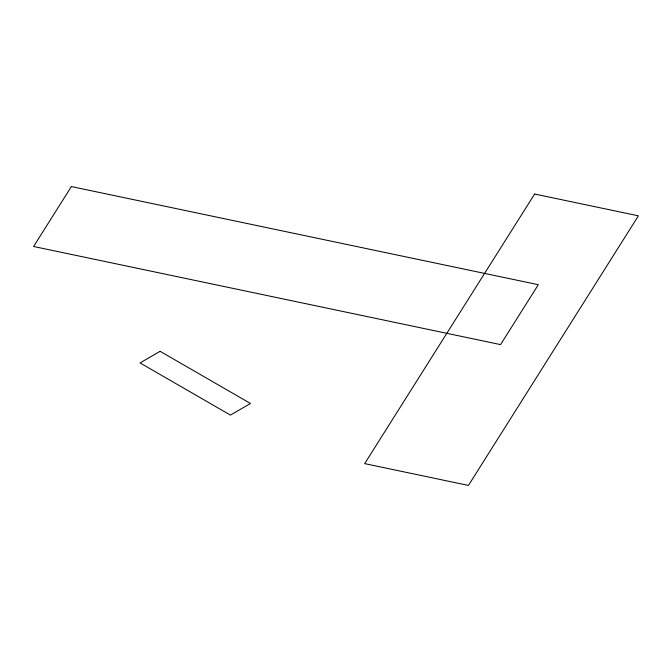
<?xml version="1.0" encoding="UTF-8"?>
<svg xmlns="http://www.w3.org/2000/svg" width="672" height="672" viewBox="0 0 672 672"><rect width="100%" height="100%" fill="white"/><g stroke="black" fill="none" stroke-linecap="round" stroke-linejoin="round"><path stroke-width="1.01" d="M71.366 186.572L33.6 246.49L500.556 344.61L538.322 284.701L71.366 186.572M534.635 194.023L364.678 463.621L468.443 485.428L638.4 215.83L534.635 194.023M160.121 351.322L140.045 362.914L230.412 415.094L250.496 403.494L160.121 351.322"/></g></svg>
